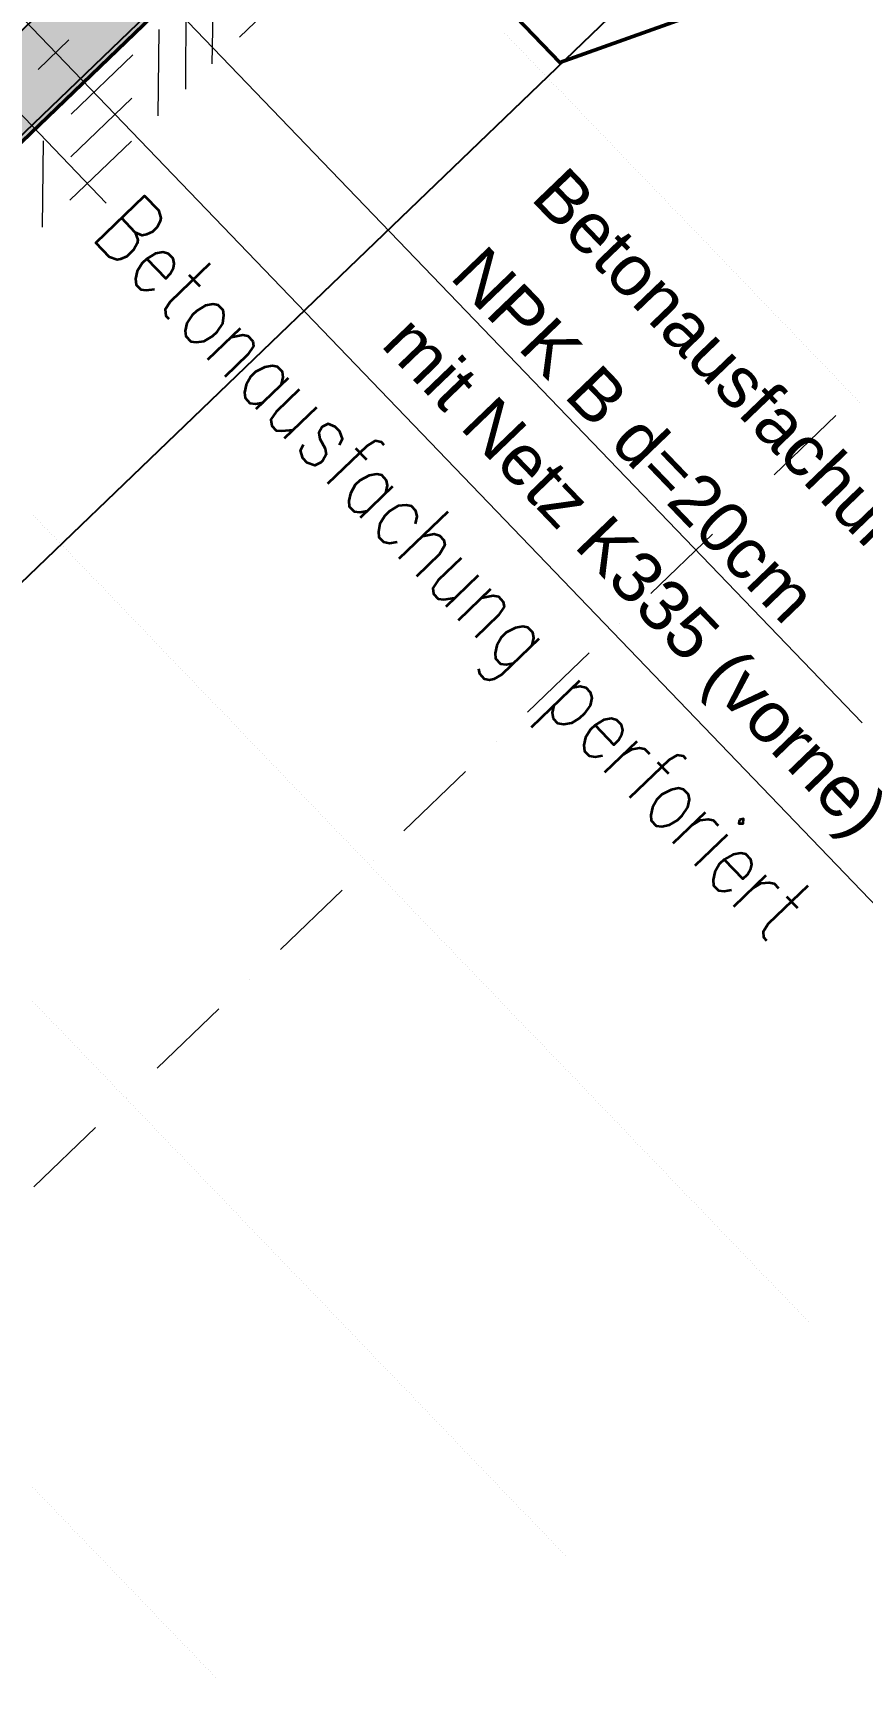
# Model space of a CAD drawing. Header units: metres. Extents: x 2687650.8 to 2687727.1, y 1234407.3 to 1234484.3.
# Drawn here: x 2687689.086 to 2687691.547, y 1234461.819 to 1234466.699 of the extents above; entities that cross this region are included whole.
import ezdxf

# ---------------------------------------------------------------- set-up
doc = ezdxf.new("R2010")
doc.units = ezdxf.units.M
for name, color, linetype, true_color in [('PDF__Parzellengrenze', 7, 'Continuous', 0x7f7f7f), ('PDF_E_Schnitte_1_50', 7, 'Continuous', 0x7f7f7f), ('PDF_Farbe71', 7, 'Continuous', 0xbfff7f)]:
    doc.layers.add(name, color=color, linetype=linetype, true_color=true_color)
for name, color, linetype in [('PDF_A__BEML', 7, 'Continuous'), ('PDF_E_BETON', 7, 'Continuous'), ('PDF_E_Text', 7, 'Continuous'), ('PDF_Ebene 2', 7, 'Continuous'), ('PDF_Text', 7, 'Continuous'), ('PDF_TITELBL_1', 7, 'Continuous')]:
    doc.layers.add(name, color=color, linetype=linetype)
doc.styles.add('PDF Arial', font='arial.ttf')

# ---------------------------------------------------------------- blocks, each defined once
blk = doc.blocks.new('A$C1c84ec86')
at = {"layer": 'PDF_Farbe71', "transparency": 33554559}
blk.add_hatch(color=256, dxfattribs=at).paths.add_polyline_path([(1716.44, 3959.29), (1692.52, 3959.29), (1692.52, 3566.65), (1716.44, 3566.65)])
at = {"layer": 'PDF__Parzellengrenze', "lineweight": 18}
for points in [[(1942.5, 3753.13), (1942.5, 3778.53)], [(1942.5, 3740.43), (1942.5, 3740.43)], [(1942.5, 3702.33), (1942.5, 3727.73)], [(1942.5, 3689.63), (1942.5, 3689.63)], [(1942.5, 3651.53), (1942.5, 3676.93)], [(1942.5, 3638.83), (1942.5, 3638.83)], [(1942.5, 3600.73), (1942.5, 3626.13)], [(1942.5, 3588.02), (1942.5, 3588.02)], [(1942.5, 3549.92), (1942.5, 3575.32)], [(1942.5, 3537.22), (1942.5, 3537.22)], [(1942.5, 3499.12), (1942.5, 3524.52)], [(1942.5, 3486.42), (1942.5, 3486.42)], [(1942.5, 3448.32), (1942.5, 3473.72)]]:
    blk.add_lwpolyline(points, dxfattribs=at)
at = {"layer": 'PDF_A__BEML', "lineweight": 25}
blk.add_lwpolyline([(1810.63, 3558.81), (1810.63, 4214.36)], dxfattribs=at)
at = {"layer": 'PDF_E_BETON', "lineweight": 50}
blk.add_lwpolyline([(1720.25, 3792.08), (1810.21, 3792.08), (1924.72, 4046.29)], dxfattribs=at)
at = {"layer": 'PDF_E_Schnitte_1_50', "color": 160, "lineweight": 25, "true_color": 0x3333ff}
for points in [[(1692.52, 3316.66), (1692.52, 4206.31), (1716.44, 4206.31), (1716.44, 3316.66)], [(1714.95, 4206.31), (1714.95, 3316.66)]]:
    blk.add_lwpolyline(points, dxfattribs=at)
at = {"layer": 'PDF_E_Schnitte_1_50', "color": 7, "lineweight": 50}
blk.add_lwpolyline([(1716.44, 3332.33), (1716.44, 4046.29), (1967.26, 4046.29)], dxfattribs=at)
at = {"layer": 'PDF_E_Schnitte_1_50', "lineweight": 18}
for points in [[(1716.44, 3546.33), (1716.44, 3581.67), (1716.44, 3616.81), (1716.44, 3651.74), (1716.44, 3686.66), (1716.44, 3721.8), (1716.44, 3756.73), (1716.44, 3792.08)], [(1738.87, 3728.79), (1738.87, 3754.19)], [(1720.67, 3735.56), (1738.87, 3717.36)], [(1720.67, 3724.13), (1738.87, 3706.56)], [(1720.67, 3713.12), (1738.87, 3695.13)], [(1720.67, 3676.93), (1720.67, 3702.33)], [(1729.77, 3668.04), (1729.77, 3693.23)], [(1738.87, 3658.93), (1738.87, 3684.33)], [(1746.92, 3666.13), (1699.08, 3666.13)], [(1720.67, 3665.5), (1738.87, 3647.5)]]:
    blk.add_lwpolyline(points, dxfattribs=at)
at = {"layer": 'PDF_E_Schnitte_1_50', "color": 7, "lineweight": 20}
blk.add_lwpolyline([(1704.37, 3679.04), (1704.37, 3691.74)], dxfattribs=at)
at = {"layer": 'PDF_E_Text', "lineweight": 35}
for points in [[(1759.19, 3666.34), (1761.31, 3665.28), (1761.94, 3664.44), (1762.58, 3662.53), (1762.58, 3659.57), (1761.94, 3657.66), (1761.31, 3656.82), (1759.19, 3655.76), (1753.27, 3655.76), (1753.27, 3675.87), (1759.19, 3675.87), (1761.31, 3674.81), (1761.94, 3673.96), (1762.58, 3672.06), (1762.58, 3670.15), (1761.94, 3668.25), (1761.31, 3667.19), (1759.19, 3666.34), (1753.27, 3666.34)], [(1781.21, 3675.87), (1781.21, 3659.57), (1781.84, 3656.82), (1783.32, 3655.76), (1784.59, 3655.76)], [(1855.93, 3675.87), (1854.66, 3675.87), (1853.17, 3674.81), (1852.54, 3672.06), (1852.54, 3655.76)], [(1883.23, 3655.76), (1883.23, 3675.87)], [(1985.26, 3675.87), (1983.99, 3675.87), (1982.5, 3674.81), (1981.87, 3672.06), (1981.87, 3655.76)], [(2037.33, 3675.87), (2037.33, 3659.57), (2037.96, 3656.82), (2039.23, 3655.76), (2040.5, 3655.76)], [(1767.24, 3663.38), (1775.28, 3663.38), (1775.28, 3665.28), (1774.64, 3667.19), (1773.8, 3668.25), (1772.53, 3669.09), (1770.62, 3669.09), (1769.14, 3668.25), (1767.87, 3666.34), (1767.24, 3663.38), (1767.24, 3661.47), (1767.87, 3658.72), (1769.14, 3656.82), (1770.62, 3655.76), (1772.53, 3655.76), (1773.8, 3656.82), (1775.28, 3658.72)], [(1779.3, 3669.09), (1783.96, 3669.09)], [(1801.32, 3655.76), (1801.32, 3669.09)], [(1801.32, 3665.28), (1803.22, 3668.25), (1804.49, 3669.09), (1806.61, 3669.09), (1807.88, 3668.25), (1808.51, 3665.28), (1808.51, 3655.76)], [(1821.85, 3666.34), (1820.58, 3668.25), (1819.31, 3669.09), (1817.19, 3669.09), (1815.92, 3668.25), (1814.65, 3666.34), (1813.8, 3663.38), (1813.8, 3661.47), (1814.65, 3658.72), (1815.92, 3656.82), (1817.19, 3655.76), (1819.31, 3655.76), (1820.58, 3656.82), (1821.85, 3658.72)], [(1821.85, 3669.09), (1821.85, 3655.76)], [(1826.5, 3669.09), (1826.5, 3659.57), (1827.14, 3656.82), (1828.62, 3655.76), (1830.53, 3655.76), (1831.8, 3656.82), (1833.91, 3659.57)], [(1833.91, 3669.09), (1833.91, 3655.76)], [(1846.61, 3666.34), (1845.98, 3668.25), (1843.86, 3669.09), (1841.96, 3669.09), (1839.84, 3668.25), (1839.2, 3666.34), (1839.84, 3664.44), (1841.32, 3663.38), (1844.5, 3662.53), (1845.98, 3661.47), (1846.61, 3659.57), (1846.61, 3658.72), (1845.98, 3656.82), (1843.86, 3655.76), (1841.96, 3655.76), (1839.84, 3656.82), (1839.2, 3658.72)], [(1850.63, 3669.09), (1855.29, 3669.09)], [(1866.51, 3666.34), (1865.24, 3668.25), (1863.97, 3669.09), (1861.85, 3669.09), (1860.58, 3668.25), (1859.31, 3666.34), (1858.47, 3663.38), (1858.47, 3661.47), (1859.31, 3658.72), (1860.58, 3656.82), (1861.85, 3655.76), (1863.97, 3655.76), (1865.24, 3656.82), (1866.51, 3658.72)], [(1866.51, 3669.09), (1866.51, 3655.76)], [(1879.21, 3666.34), (1877.94, 3668.25), (1876.46, 3669.09), (1874.55, 3669.09), (1873.28, 3668.25), (1871.8, 3666.34), (1871.17, 3663.38), (1871.17, 3661.47), (1871.8, 3658.72), (1873.28, 3656.82), (1874.55, 3655.76), (1876.46, 3655.76), (1877.94, 3656.82), (1879.21, 3658.72)], [(1883.23, 3665.28), (1885.14, 3668.25), (1886.62, 3669.09), (1888.52, 3669.09), (1889.79, 3668.25), (1890.64, 3665.28), (1890.64, 3655.76)], [(1895.93, 3669.09), (1895.93, 3659.57), (1896.57, 3656.82), (1897.84, 3655.76), (1899.95, 3655.76), (1901.22, 3656.82), (1903.13, 3659.57)], [(1903.13, 3669.09), (1903.13, 3655.76)], [(1908.63, 3655.76), (1908.63, 3669.09)], [(1908.63, 3665.28), (1910.54, 3668.25), (1911.81, 3669.09), (1913.92, 3669.09), (1915.19, 3668.25), (1915.83, 3665.28), (1915.83, 3655.76)], [(1929.16, 3666.34), (1927.89, 3668.25), (1926.62, 3669.09), (1924.51, 3669.09), (1923.24, 3668.25), (1921.97, 3666.34), (1921.12, 3663.38), (1921.12, 3661.47), (1921.97, 3658.72), (1923.24, 3656.82), (1924.51, 3655.76), (1926.62, 3655.76), (1927.89, 3656.82), (1929.16, 3658.72)], [(1929.16, 3669.09), (1929.16, 3653.85), (1928.53, 3651.1), (1927.89, 3650.04), (1926.62, 3649.2), (1924.51, 3649.2), (1923.24, 3650.04)], [(1946.52, 3669.09), (1946.52, 3649.2)], [(1946.52, 3666.34), (1947.79, 3668.25), (1949.27, 3669.09), (1951.18, 3669.09), (1952.66, 3668.25), (1953.93, 3666.34), (1954.56, 3663.38), (1954.56, 3661.47), (1953.93, 3658.72), (1952.66, 3656.82), (1951.18, 3655.76), (1949.27, 3655.76), (1947.79, 3656.82), (1946.52, 3658.72)], [(1959.22, 3663.38), (1967.26, 3663.38), (1967.26, 3665.28), (1966.63, 3667.19), (1965.99, 3668.25), (1964.51, 3669.09), (1962.61, 3669.09), (1961.13, 3668.25), (1959.86, 3666.34), (1959.22, 3663.38), (1959.22, 3661.47), (1959.86, 3658.72), (1961.13, 3656.82), (1962.61, 3655.76), (1964.51, 3655.76), (1965.99, 3656.82), (1967.26, 3658.72)], [(1971.29, 3655.76), (1971.29, 3669.09)], [(1971.29, 3663.38), (1971.92, 3666.34), (1973.19, 3668.25), (1974.46, 3669.09), (1976.58, 3669.09)], [(1979.96, 3669.09), (1984.62, 3669.09)], [(2000.5, 3655.76), (2000.5, 3669.09)], [(2000.5, 3663.38), (2001.13, 3666.34), (2002.61, 3668.25), (2003.88, 3669.09), (2006, 3669.09)], [(2009.81, 3669.09), (2009.81, 3655.76)], [(2014.47, 3663.38), (2022.51, 3663.38), (2022.51, 3665.28), (2021.88, 3667.19), (2021.24, 3668.25), (2019.97, 3669.09), (2017.85, 3669.09), (2016.58, 3668.25), (2015.31, 3666.34), (2014.47, 3663.38), (2014.47, 3661.47), (2015.31, 3658.72), (2016.58, 3656.82), (2017.85, 3655.76), (2019.97, 3655.76), (2021.24, 3656.82), (2022.51, 3658.72)], [(2026.53, 3655.76), (2026.53, 3669.09)], [(2026.53, 3663.38), (2027.17, 3666.34), (2028.65, 3668.25), (2029.92, 3669.09), (2031.82, 3669.09)], [(2035.21, 3669.09), (2039.87, 3669.09)]]:
    blk.add_lwpolyline(points, dxfattribs=at)
for points in [[(2009.18, 3674.81), (2009.81, 3673.96), (2010.66, 3674.81), (2009.81, 3675.87)], [(1791.79, 3669.09), (1790.52, 3668.25), (1789.25, 3666.34), (1788.61, 3663.38), (1788.61, 3661.47), (1789.25, 3658.72), (1790.52, 3656.82), (1791.79, 3655.76), (1793.91, 3655.76), (1795.18, 3656.82), (1796.66, 3658.72), (1797.29, 3661.47), (1797.29, 3663.38), (1796.66, 3666.34), (1795.18, 3668.25), (1793.91, 3669.09)], [(1991.18, 3669.09), (1989.91, 3668.25), (1988.64, 3666.34), (1987.8, 3663.38), (1987.8, 3661.47), (1988.64, 3658.72), (1989.91, 3656.82), (1991.18, 3655.76), (1993.3, 3655.76), (1994.57, 3656.82), (1995.84, 3658.72), (1996.48, 3661.47), (1996.48, 3663.38), (1995.84, 3666.34), (1994.57, 3668.25), (1993.3, 3669.09)]]:
    blk.add_lwpolyline(points, close=True, dxfattribs=at)
at = {"layer": 'PDF_Ebene 2', "lineweight": 20}
for points in [[(1792.64, 3786.36), (1792.64, 3786.36)], [(1793.69, 3786.36), (1793.69, 3786.36)], [(1794.75, 3786.36), (1794.75, 3786.36)], [(1795.6, 3786.36), (1795.6, 3786.36)], [(1796.66, 3786.36), (1796.66, 3786.36)], [(1797.72, 3786.36), (1797.72, 3786.36)], [(1798.78, 3786.36), (1798.78, 3786.36)], [(1799.62, 3786.36), (1799.62, 3786.36)], [(1800.68, 3786.36), (1800.68, 3786.36)], [(1801.74, 3786.36), (1801.74, 3786.36)], [(1802.8, 3786.36), (1802.8, 3786.36)], [(1803.64, 3786.36), (1803.64, 3786.36)], [(1804.7, 3786.36), (1804.7, 3786.36)], [(1805.76, 3786.36), (1805.76, 3786.36)], [(1806.61, 3786.36), (1806.61, 3786.36)], [(1807.67, 3786.36), (1807.67, 3786.36)], [(1808.72, 3786.36), (1808.72, 3786.36)], [(1809.78, 3786.36), (1809.78, 3786.36)], [(1810.63, 3786.36), (1810.63, 3786.36)], [(1811.69, 3786.36), (1811.69, 3786.36)], [(1812.75, 3786.36), (1812.75, 3786.36)], [(1813.59, 3786.36), (1813.59, 3786.36)], [(1814.65, 3786.36), (1814.65, 3786.36)], [(1815.71, 3786.36), (1815.71, 3786.36)], [(1816.77, 3786.36), (1816.77, 3786.36)], [(1817.61, 3786.36), (1817.61, 3786.36)], [(1818.67, 3786.36), (1818.67, 3786.36)], [(1819.73, 3786.36), (1819.73, 3786.36)], [(1820.79, 3786.36), (1820.79, 3786.36)], [(1821.64, 3786.36), (1821.64, 3786.36)], [(1822.69, 3786.36), (1822.69, 3786.36)], [(1823.75, 3786.36), (1823.75, 3786.36)], [(1824.6, 3786.36), (1824.6, 3786.36)], [(1825.66, 3786.36), (1825.66, 3786.36)], [(1826.72, 3786.36), (1826.72, 3786.36)], [(1827.77, 3786.36), (1827.77, 3786.36)], [(1828.62, 3786.36), (1828.62, 3786.36)], [(1829.68, 3786.36), (1829.68, 3786.36)], [(1830.74, 3786.36), (1830.74, 3786.36)], [(1831.8, 3786.36), (1831.8, 3786.36)], [(1832.64, 3786.36), (1832.64, 3786.36)], [(1833.7, 3786.36), (1833.7, 3786.36)], [(1834.76, 3786.36), (1834.76, 3786.36)], [(1835.61, 3786.36), (1835.61, 3786.36)], [(1836.66, 3786.36), (1836.66, 3786.36)], [(1837.72, 3786.36), (1837.72, 3786.36)], [(1838.78, 3786.36), (1838.78, 3786.36)], [(1839.63, 3786.36), (1839.63, 3786.36)], [(1840.69, 3786.36), (1840.69, 3786.36)], [(1841.74, 3786.36), (1841.74, 3786.36)], [(1842.59, 3786.36), (1842.59, 3786.36)], [(1843.65, 3786.36), (1843.65, 3786.36)], [(1844.71, 3786.36), (1844.71, 3786.36)], [(1845.77, 3786.36), (1845.77, 3786.36)], [(1846.61, 3786.36), (1846.61, 3786.36)], [(1847.67, 3786.36), (1847.67, 3786.36)], [(1848.73, 3786.36), (1848.73, 3786.36)], [(1849.79, 3786.36), (1849.79, 3786.36)], [(1850.63, 3786.36), (1850.63, 3786.36)], [(1851.69, 3786.36), (1851.69, 3786.36)], [(1852.75, 3786.36), (1852.75, 3786.36)], [(1853.6, 3786.36), (1853.6, 3786.36)], [(1854.66, 3786.36), (1854.66, 3786.36)], [(1855.71, 3786.36), (1855.71, 3786.36)], [(1856.77, 3786.36), (1856.77, 3786.36)], [(1857.62, 3786.36), (1857.62, 3786.36)], [(1858.68, 3786.36), (1858.68, 3786.36)], [(1859.74, 3786.36), (1859.74, 3786.36)], [(1860.79, 3786.36), (1860.79, 3786.36)], [(1861.64, 3786.36), (1861.64, 3786.36)], [(1862.7, 3786.36), (1862.7, 3786.36)], [(1863.76, 3786.36), (1863.76, 3786.36)], [(1864.6, 3786.36), (1864.6, 3786.36)], [(1865.66, 3786.36), (1865.66, 3786.36)], [(1866.72, 3786.36), (1866.72, 3786.36)], [(1867.78, 3786.36), (1867.78, 3786.36)], [(1868.63, 3786.36), (1868.63, 3786.36)], [(1869.68, 3786.36), (1869.68, 3786.36)], [(1870.74, 3786.36), (1870.74, 3786.36)], [(1871.8, 3786.36), (1871.8, 3786.36)], [(1872.65, 3786.36), (1872.65, 3786.36)], [(1873.71, 3786.36), (1873.71, 3786.36)], [(1874.76, 3786.36), (1874.76, 3786.36)], [(1875.61, 3786.36), (1875.61, 3786.36)], [(1876.67, 3786.36), (1876.67, 3786.36)], [(1877.73, 3786.36), (1877.73, 3786.36)], [(1878.79, 3786.36), (1878.79, 3786.36)], [(1879.63, 3786.36), (1879.63, 3786.36)], [(1880.69, 3786.36), (1880.69, 3786.36)], [(1881.75, 3786.36), (1881.75, 3786.36)], [(1882.6, 3786.36), (1882.6, 3786.36)], [(1883.65, 3786.36), (1883.65, 3786.36)], [(1884.71, 3786.36), (1884.71, 3786.36)], [(1885.77, 3786.36), (1885.77, 3786.36)], [(1886.62, 3786.36), (1886.62, 3786.36)], [(1887.68, 3786.36), (1887.68, 3786.36)], [(1888.73, 3786.36), (1888.73, 3786.36)], [(1889.79, 3786.36), (1889.79, 3786.36)], [(1890.64, 3786.36), (1890.64, 3786.36)], [(1891.7, 3786.36), (1891.7, 3786.36)], [(1892.76, 3786.36), (1892.76, 3786.36)], [(1893.6, 3786.36), (1893.6, 3786.36)], [(1894.66, 3786.36), (1894.66, 3786.36)], [(1895.72, 3786.36), (1895.72, 3786.36)], [(1896.78, 3786.36), (1896.78, 3786.36)], [(1897.63, 3786.36), (1897.63, 3786.36)], [(1898.68, 3786.36), (1898.68, 3786.36)], [(1899.74, 3786.36), (1899.74, 3786.36)], [(1900.8, 3786.36), (1900.8, 3786.36)], [(1901.65, 3786.36), (1901.65, 3786.36)], [(1902.71, 3786.36), (1902.71, 3786.36)], [(1903.76, 3786.36), (1903.76, 3786.36)], [(1904.61, 3786.36), (1904.61, 3786.36)], [(1905.67, 3786.36), (1905.67, 3786.36)], [(1906.73, 3786.36), (1906.73, 3786.36)], [(1907.79, 3786.36), (1907.79, 3786.36)], [(1908.63, 3786.36), (1908.63, 3786.36)], [(1909.69, 3786.36), (1909.69, 3786.36)], [(1910.75, 3786.36), (1910.75, 3786.36)], [(1911.6, 3786.36), (1911.6, 3786.36)], [(1912.65, 3786.36), (1912.65, 3786.36)], [(1913.71, 3786.36), (1913.71, 3786.36)], [(1914.77, 3786.36), (1914.77, 3786.36)], [(1915.62, 3786.36), (1915.62, 3786.36)], [(1916.68, 3786.36), (1916.68, 3786.36)], [(1917.73, 3786.36), (1917.73, 3786.36)], [(1918.79, 3786.36), (1918.79, 3786.36)], [(1919.64, 3786.36), (1919.64, 3786.36)], [(1920.7, 3786.36), (1920.7, 3786.36)], [(1921.76, 3786.36), (1921.76, 3786.36)], [(1922.6, 3786.36), (1922.6, 3786.36)], [(1923.66, 3786.36), (1923.66, 3786.36)], [(1924.72, 3786.36), (1924.72, 3786.36)], [(1925.78, 3786.36), (1925.78, 3786.36)], [(1926.62, 3786.36), (1926.62, 3786.36)], [(1927.68, 3786.36), (1927.68, 3786.36)], [(1928.74, 3786.36), (1928.74, 3786.36)], [(1929.8, 3786.36), (1929.8, 3786.36)], [(1930.65, 3786.36), (1930.65, 3786.36)], [(1931.7, 3786.36), (1931.7, 3786.36)], [(1932.76, 3786.36), (1932.76, 3786.36)], [(1933.61, 3786.36), (1933.61, 3786.36)], [(1934.67, 3786.36), (1934.67, 3786.36)], [(1935.73, 3786.36), (1935.73, 3786.36)], [(1936.78, 3786.36), (1936.78, 3786.36)], [(1937.63, 3786.36), (1937.63, 3786.36)], [(1938.69, 3786.36), (1938.69, 3786.36)], [(1939.75, 3786.36), (1939.75, 3786.36)], [(1940.59, 3786.36), (1940.59, 3786.36)], [(1941.65, 3786.36), (1941.65, 3786.36)], [(1942.71, 3786.36), (1942.71, 3786.36)], [(1943.77, 3786.36), (1943.77, 3786.36)], [(1944.62, 3786.36), (1944.62, 3786.36)], [(1019.4, 3686.24), (2131.1, 3686.24)], [(1798.78, 3586.33), (1798.78, 3586.33)], [(1799.62, 3586.33), (1799.62, 3586.33)], [(1800.68, 3586.33), (1800.68, 3586.33)], [(1801.74, 3586.33), (1801.74, 3586.33)], [(1802.8, 3586.33), (1802.8, 3586.33)], [(1803.64, 3586.33), (1803.64, 3586.33)], [(1804.7, 3586.33), (1804.7, 3586.33)], [(1805.76, 3586.33), (1805.76, 3586.33)], [(1806.61, 3586.33), (1806.61, 3586.33)], [(1807.67, 3586.33), (1807.67, 3586.33)], [(1808.72, 3586.33), (1808.72, 3586.33)], [(1809.78, 3586.33), (1809.78, 3586.33)], [(1810.63, 3586.33), (1810.63, 3586.33)], [(1811.69, 3586.33), (1811.69, 3586.33)], [(1812.75, 3586.33), (1812.75, 3586.33)], [(1813.59, 3586.33), (1813.59, 3586.33)], [(1814.65, 3586.33), (1814.65, 3586.33)], [(1815.71, 3586.33), (1815.71, 3586.33)], [(1816.77, 3586.33), (1816.77, 3586.33)], [(1817.61, 3586.33), (1817.61, 3586.33)], [(1818.67, 3586.33), (1818.67, 3586.33)], [(1819.73, 3586.33), (1819.73, 3586.33)], [(1820.79, 3586.33), (1820.79, 3586.33)], [(1821.64, 3586.33), (1821.64, 3586.33)], [(1822.69, 3586.33), (1822.69, 3586.33)], [(1823.75, 3586.33), (1823.75, 3586.33)], [(1824.6, 3586.33), (1824.6, 3586.33)], [(1825.66, 3586.33), (1825.66, 3586.33)], [(1826.72, 3586.33), (1826.72, 3586.33)], [(1827.77, 3586.33), (1827.77, 3586.33)], [(1828.62, 3586.33), (1828.62, 3586.33)], [(1829.68, 3586.33), (1829.68, 3586.33)], [(1830.74, 3586.33), (1830.74, 3586.33)], [(1831.8, 3586.33), (1831.8, 3586.33)], [(1832.64, 3586.33), (1832.64, 3586.33)], [(1833.7, 3586.33), (1833.7, 3586.33)], [(1834.76, 3586.33), (1834.76, 3586.33)], [(1835.61, 3586.33), (1835.61, 3586.33)], [(1836.66, 3586.33), (1836.66, 3586.33)], [(1837.72, 3586.33), (1837.72, 3586.33)], [(1838.78, 3586.33), (1838.78, 3586.33)], [(1839.63, 3586.33), (1839.63, 3586.33)], [(1840.69, 3586.33), (1840.69, 3586.33)], [(1841.74, 3586.33), (1841.74, 3586.33)], [(1842.59, 3586.33), (1842.59, 3586.33)], [(1843.65, 3586.33), (1843.65, 3586.33)], [(1844.71, 3586.33), (1844.71, 3586.33)], [(1845.77, 3586.33), (1845.77, 3586.33)], [(1846.61, 3586.33), (1846.61, 3586.33)], [(1847.67, 3586.33), (1847.67, 3586.33)], [(1848.73, 3586.33), (1848.73, 3586.33)], [(1849.79, 3586.33), (1849.79, 3586.33)], [(1850.63, 3586.33), (1850.63, 3586.33)], [(1851.69, 3586.33), (1851.69, 3586.33)], [(1852.75, 3586.33), (1852.75, 3586.33)], [(1853.6, 3586.33), (1853.6, 3586.33)], [(1854.66, 3586.33), (1854.66, 3586.33)], [(1855.71, 3586.33), (1855.71, 3586.33)], [(1856.77, 3586.33), (1856.77, 3586.33)], [(1857.62, 3586.33), (1857.62, 3586.33)], [(1858.68, 3586.33), (1858.68, 3586.33)], [(1859.74, 3586.33), (1859.74, 3586.33)], [(1860.79, 3586.33), (1860.79, 3586.33)], [(1861.64, 3586.33), (1861.64, 3586.33)], [(1862.7, 3586.33), (1862.7, 3586.33)], [(1863.76, 3586.33), (1863.76, 3586.33)], [(1864.6, 3586.33), (1864.6, 3586.33)], [(1865.66, 3586.33), (1865.66, 3586.33)], [(1866.72, 3586.33), (1866.72, 3586.33)], [(1867.78, 3586.33), (1867.78, 3586.33)], [(1868.63, 3586.33), (1868.63, 3586.33)], [(1869.68, 3586.33), (1869.68, 3586.33)], [(1870.74, 3586.33), (1870.74, 3586.33)], [(1871.8, 3586.33), (1871.8, 3586.33)], [(1872.65, 3586.33), (1872.65, 3586.33)], [(1873.71, 3586.33), (1873.71, 3586.33)], [(1874.76, 3586.33), (1874.76, 3586.33)], [(1875.61, 3586.33), (1875.61, 3586.33)], [(1876.67, 3586.33), (1876.67, 3586.33)], [(1877.73, 3586.33), (1877.73, 3586.33)], [(1878.79, 3586.33), (1878.79, 3586.33)], [(1879.63, 3586.33), (1879.63, 3586.33)], [(1880.69, 3586.33), (1880.69, 3586.33)], [(1881.75, 3586.33), (1881.75, 3586.33)], [(1882.6, 3586.33), (1882.6, 3586.33)], [(1883.65, 3586.33), (1883.65, 3586.33)], [(1884.71, 3586.33), (1884.71, 3586.33)], [(1885.77, 3586.33), (1885.77, 3586.33)], [(1886.62, 3586.33), (1886.62, 3586.33)], [(1887.68, 3586.33), (1887.68, 3586.33)], [(1888.73, 3586.33), (1888.73, 3586.33)], [(1889.79, 3586.33), (1889.79, 3586.33)], [(1890.64, 3586.33), (1890.64, 3586.33)], [(1891.7, 3586.33), (1891.7, 3586.33)], [(1892.76, 3586.33), (1892.76, 3586.33)], [(1893.6, 3586.33), (1893.6, 3586.33)], [(1894.66, 3586.33), (1894.66, 3586.33)], [(1895.72, 3586.33), (1895.72, 3586.33)], [(1896.78, 3586.33), (1896.78, 3586.33)], [(1897.63, 3586.33), (1897.63, 3586.33)], [(1898.68, 3586.33), (1898.68, 3586.33)], [(1899.74, 3586.33), (1899.74, 3586.33)], [(1900.8, 3586.33), (1900.8, 3586.33)], [(1901.65, 3586.33), (1901.65, 3586.33)], [(1902.71, 3586.33), (1902.71, 3586.33)], [(1903.76, 3586.33), (1903.76, 3586.33)], [(1904.61, 3586.33), (1904.61, 3586.33)], [(1905.67, 3586.33), (1905.67, 3586.33)], [(1906.73, 3586.33), (1906.73, 3586.33)], [(1907.79, 3586.33), (1907.79, 3586.33)], [(1908.63, 3586.33), (1908.63, 3586.33)], [(1909.69, 3586.33), (1909.69, 3586.33)], [(1910.75, 3586.33), (1910.75, 3586.33)], [(1911.6, 3586.33), (1911.6, 3586.33)], [(1912.65, 3586.33), (1912.65, 3586.33)], [(1913.71, 3586.33), (1913.71, 3586.33)], [(1914.77, 3586.33), (1914.77, 3586.33)], [(1915.62, 3586.33), (1915.62, 3586.33)], [(1916.68, 3586.33), (1916.68, 3586.33)], [(1917.73, 3586.33), (1917.73, 3586.33)], [(1918.79, 3586.33), (1918.79, 3586.33)], [(1919.64, 3586.33), (1919.64, 3586.33)], [(1920.7, 3586.33), (1920.7, 3586.33)], [(1921.76, 3586.33), (1921.76, 3586.33)], [(1922.6, 3586.33), (1922.6, 3586.33)], [(1923.66, 3586.33), (1923.66, 3586.33)], [(1924.72, 3586.33), (1924.72, 3586.33)], [(1925.78, 3586.33), (1925.78, 3586.33)], [(1926.62, 3586.33), (1926.62, 3586.33)], [(1927.68, 3586.33), (1927.68, 3586.33)], [(1928.74, 3586.33), (1928.74, 3586.33)], [(1929.8, 3586.33), (1929.8, 3586.33)], [(1930.65, 3586.33), (1930.65, 3586.33)], [(1931.7, 3586.33), (1931.7, 3586.33)], [(1932.76, 3586.33), (1932.76, 3586.33)], [(1933.61, 3586.33), (1933.61, 3586.33)], [(1934.67, 3586.33), (1934.67, 3586.33)], [(1935.73, 3586.33), (1935.73, 3586.33)], [(1936.78, 3586.33), (1936.78, 3586.33)], [(1937.63, 3586.33), (1937.63, 3586.33)], [(1938.69, 3586.33), (1938.69, 3586.33)], [(1939.75, 3586.33), (1939.75, 3586.33)], [(1940.59, 3586.33), (1940.59, 3586.33)], [(1941.65, 3586.33), (1941.65, 3586.33)], [(1942.71, 3586.33), (1942.71, 3586.33)], [(1943.77, 3586.33), (1943.77, 3586.33)], [(1944.62, 3586.33), (1944.62, 3586.33)], [(1945.67, 3586.33), (1945.67, 3586.33)], [(1946.73, 3586.33), (1946.73, 3586.33)], [(1947.79, 3586.33), (1947.79, 3586.33)], [(1948.64, 3586.33), (1948.64, 3586.33)], [(1949.7, 3586.33), (1949.7, 3586.33)], [(1950.75, 3586.33), (1950.75, 3586.33)], [(1951.6, 3586.33), (1951.6, 3586.33)], [(1952.66, 3586.33), (1952.66, 3586.33)], [(1953.72, 3586.33), (1953.72, 3586.33)], [(1954.78, 3586.33), (1954.78, 3586.33)], [(1955.62, 3586.33), (1955.62, 3586.33)], [(1956.68, 3586.33), (1956.68, 3586.33)], [(1957.74, 3586.33), (1957.74, 3586.33)], [(1958.8, 3586.33), (1958.8, 3586.33)], [(1959.64, 3586.33), (1959.64, 3586.33)], [(1960.7, 3586.33), (1960.7, 3586.33)], [(1961.76, 3586.33), (1961.76, 3586.33)], [(1962.61, 3586.33), (1962.61, 3586.33)], [(1963.67, 3586.33), (1963.67, 3586.33)], [(1964.72, 3586.33), (1964.72, 3586.33)], [(1965.78, 3586.33), (1965.78, 3586.33)], [(1966.63, 3586.33), (1966.63, 3586.33)], [(1967.69, 3586.33), (1967.69, 3586.33)], [(1968.75, 3586.33), (1968.75, 3586.33)], [(1969.8, 3586.33), (1969.8, 3586.33)], [(1970.65, 3586.33), (1970.65, 3586.33)], [(1971.71, 3586.33), (1971.71, 3586.33)], [(1972.77, 3586.33), (1972.77, 3586.33)], [(1973.61, 3586.33), (1973.61, 3586.33)], [(1974.67, 3586.33), (1974.67, 3586.33)], [(1975.73, 3586.33), (1975.73, 3586.33)], [(1976.79, 3586.33), (1976.79, 3586.33)], [(1977.64, 3586.33), (1977.64, 3586.33)], [(1978.69, 3586.33), (1978.69, 3586.33)], [(1979.75, 3586.33), (1979.75, 3586.33)], [(1980.6, 3586.33), (1980.6, 3586.33)], [(1981.66, 3586.33), (1981.66, 3586.33)], [(1982.72, 3586.33), (1982.72, 3586.33)], [(1983.77, 3586.33), (1983.77, 3586.33)], [(1984.62, 3586.33), (1984.62, 3586.33)], [(1985.68, 3586.33), (1985.68, 3586.33)], [(1986.74, 3586.33), (1986.74, 3586.33)], [(1987.8, 3586.33), (1987.8, 3586.33)], [(1988.64, 3586.33), (1988.64, 3586.33)], [(1989.7, 3586.33), (1989.7, 3586.33)], [(1990.76, 3586.33), (1990.76, 3586.33)], [(1991.61, 3586.33), (1991.61, 3586.33)], [(1992.67, 3586.33), (1992.67, 3586.33)], [(1993.72, 3586.33), (1993.72, 3586.33)], [(1994.78, 3586.33), (1994.78, 3586.33)], [(1995.63, 3586.33), (1995.63, 3586.33)], [(1996.69, 3586.33), (1996.69, 3586.33)], [(1997.75, 3586.33), (1997.75, 3586.33)], [(1998.8, 3586.33), (1998.8, 3586.33)], [(1999.65, 3586.33), (1999.65, 3586.33)], [(2000.71, 3586.33), (2000.71, 3586.33)], [(2001.77, 3586.33), (2001.77, 3586.33)], [(2002.61, 3586.33), (2002.61, 3586.33)], [(2003.67, 3586.33), (2003.67, 3586.33)], [(2004.73, 3586.33), (2004.73, 3586.33)], [(2005.79, 3586.33), (2005.79, 3586.33)], [(2006.64, 3586.33), (2006.64, 3586.33)], [(2007.69, 3586.33), (2007.69, 3586.33)], [(2008.75, 3586.33), (2008.75, 3586.33)], [(2009.6, 3586.33), (2009.6, 3586.33)], [(2010.66, 3586.33), (2010.66, 3586.33)], [(2011.72, 3586.33), (2011.72, 3586.33)], [(2012.77, 3586.33), (2012.77, 3586.33)], [(2013.62, 3586.33), (2013.62, 3586.33)], [(2014.68, 3586.33), (2014.68, 3586.33)], [(2015.74, 3586.33), (2015.74, 3586.33)], [(2016.8, 3586.33), (2016.8, 3586.33)], [(2017.64, 3586.33), (2017.64, 3586.33)], [(2018.7, 3586.33), (2018.7, 3586.33)], [(2019.76, 3586.33), (2019.76, 3586.33)], [(2020.61, 3586.33), (2020.61, 3586.33)], [(2021.66, 3586.33), (2021.66, 3586.33)], [(2022.72, 3586.33), (2022.72, 3586.33)], [(2023.78, 3586.33), (2023.78, 3586.33)], [(2024.63, 3586.33), (2024.63, 3586.33)], [(2025.69, 3586.33), (2025.69, 3586.33)], [(2026.74, 3586.33), (2026.74, 3586.33)], [(2027.8, 3586.33), (2027.8, 3586.33)], [(2028.65, 3586.33), (2028.65, 3586.33)], [(2029.71, 3586.33), (2029.71, 3586.33)], [(2030.77, 3586.33), (2030.77, 3586.33)], [(2031.61, 3586.33), (2031.61, 3586.33)], [(2032.67, 3586.33), (2032.67, 3586.33)], [(2033.73, 3586.33), (2033.73, 3586.33)], [(2034.79, 3586.33), (2034.79, 3586.33)], [(2035.63, 3586.33), (2035.63, 3586.33)], [(2036.69, 3586.33), (2036.69, 3586.33)], [(2037.75, 3586.33), (2037.75, 3586.33)], [(2038.6, 3586.33), (2038.6, 3586.33)], [(2039.66, 3586.33), (2039.66, 3586.33)], [(2040.71, 3586.33), (2040.71, 3586.33)], [(2041.77, 3586.33), (2041.77, 3586.33)], [(2042.62, 3586.33), (2042.62, 3586.33)], [(2043.68, 3586.33), (2043.68, 3586.33)], [(2044.74, 3586.33), (2044.74, 3586.33)], [(2045.79, 3586.33), (2045.79, 3586.33)], [(2046.64, 3586.33), (2046.64, 3586.33)], [(2047.7, 3586.33), (2047.7, 3586.33)], [(2048.76, 3586.33), (2048.76, 3586.33)], [(2049.6, 3586.33), (2049.6, 3586.33)], [(2050.66, 3586.33), (2050.66, 3586.33)], [(2051.72, 3586.33), (2051.72, 3586.33)], [(2052.78, 3586.33), (2052.78, 3586.33)], [(2053.63, 3586.33), (2053.63, 3586.33)], [(2054.68, 3586.33), (2054.68, 3586.33)], [(2055.74, 3586.33), (2055.74, 3586.33)], [(2056.8, 3586.33), (2056.8, 3586.33)], [(2057.65, 3586.33), (2057.65, 3586.33)], [(2058.71, 3586.33), (2058.71, 3586.33)], [(2059.76, 3586.33), (2059.76, 3586.33)], [(2060.61, 3586.33), (2060.61, 3586.33)], [(2061.67, 3586.33), (2061.67, 3586.33)], [(2062.73, 3586.33), (2062.73, 3586.33)], [(2063.79, 3586.33), (2063.79, 3586.33)], [(2064.63, 3586.33), (2064.63, 3586.33)], [(2065.69, 3586.33), (2065.69, 3586.33)], [(2066.75, 3586.33), (2066.75, 3586.33)], [(2067.81, 3586.33), (2067.81, 3586.33)], [(2068.65, 3586.33), (2068.65, 3586.33)], [(2069.71, 3586.33), (2069.71, 3586.33)], [(2070.77, 3586.33), (2070.77, 3586.33)], [(2071.62, 3586.33), (2071.62, 3586.33)], [(2072.68, 3586.33), (2072.68, 3586.33)], [(2073.73, 3586.33), (2073.73, 3586.33)], [(2074.79, 3586.33), (2074.79, 3586.33)], [(2075.64, 3586.33), (2075.64, 3586.33)], [(2076.7, 3586.33), (2076.7, 3586.33)], [(2077.76, 3586.33), (2077.76, 3586.33)], [(2078.6, 3586.33), (2078.6, 3586.33)], [(2079.66, 3586.33), (2079.66, 3586.33)], [(2080.72, 3586.33), (2080.72, 3586.33)], [(2081.78, 3586.33), (2081.78, 3586.33)], [(2082.63, 3586.33), (2082.63, 3586.33)], [(2083.68, 3586.33), (2083.68, 3586.33)], [(2084.74, 3586.33), (2084.74, 3586.33)], [(2085.8, 3586.33), (2085.8, 3586.33)], [(2086.65, 3586.33), (2086.65, 3586.33)], [(2087.71, 3586.33), (2087.71, 3586.33)], [(2088.76, 3586.33), (2088.76, 3586.33)], [(2089.61, 3586.33), (2089.61, 3586.33)], [(2090.67, 3586.33), (2090.67, 3586.33)], [(2091.73, 3586.33), (2091.73, 3586.33)], [(2092.79, 3586.33), (2092.79, 3586.33)], [(2093.63, 3586.33), (2093.63, 3586.33)], [(2094.69, 3586.33), (2094.69, 3586.33)], [(2095.75, 3586.33), (2095.75, 3586.33)], [(2096.81, 3586.33), (2096.81, 3586.33)], [(2097.65, 3586.33), (2097.65, 3586.33)], [(2098.71, 3586.33), (2098.71, 3586.33)], [(2099.77, 3586.33), (2099.77, 3586.33)], [(2100.62, 3586.33), (2100.62, 3586.33)], [(2101.68, 3586.33), (2101.68, 3586.33)], [(2102.73, 3586.33), (2102.73, 3586.33)], [(2103.79, 3586.33), (2103.79, 3586.33)], [(2104.64, 3586.33), (2104.64, 3586.33)], [(2105.7, 3586.33), (2105.7, 3586.33)], [(2106.76, 3586.33), (2106.76, 3586.33)], [(2107.6, 3586.33), (2107.6, 3586.33)], [(2108.66, 3586.33), (2108.66, 3586.33)], [(2109.72, 3586.33), (2109.72, 3586.33)], [(2110.78, 3586.33), (2110.78, 3586.33)], [(2111.62, 3586.33), (2111.62, 3586.33)], [(2112.68, 3586.33), (2112.68, 3586.33)], [(2113.74, 3586.33), (2113.74, 3586.33)], [(2114.8, 3586.33), (2114.8, 3586.33)], [(2115.65, 3586.33), (2115.65, 3586.33)], [(2116.7, 3586.33), (2116.7, 3586.33)], [(2117.76, 3586.33), (2117.76, 3586.33)], [(2118.61, 3586.33), (2118.61, 3586.33)], [(2119.67, 3586.33), (2119.67, 3586.33)], [(2120.73, 3586.33), (2120.73, 3586.33)], [(2121.78, 3586.33), (2121.78, 3586.33)], [(2122.63, 3586.33), (2122.63, 3586.33)], [(2123.69, 3586.33), (2123.69, 3586.33)], [(2124.75, 3586.33), (2124.75, 3586.33)], [(2125.81, 3586.33), (2125.81, 3586.33)], [(2126.65, 3586.33), (2126.65, 3586.33)], [(2127.71, 3586.33), (2127.71, 3586.33)], [(2128.77, 3586.33), (2128.77, 3586.33)], [(2129.62, 3586.33), (2129.62, 3586.33)], [(2130.67, 3586.33), (2130.67, 3586.33)], [(1902.71, 3486.21), (1902.71, 3486.21)], [(1903.76, 3486.21), (1903.76, 3486.21)], [(1904.61, 3486.21), (1904.61, 3486.21)], [(1905.67, 3486.21), (1905.67, 3486.21)], [(1906.73, 3486.21), (1906.73, 3486.21)], [(1907.79, 3486.21), (1907.79, 3486.21)], [(1908.63, 3486.21), (1908.63, 3486.21)], [(1909.69, 3486.21), (1909.69, 3486.21)], [(1910.75, 3486.21), (1910.75, 3486.21)], [(1911.6, 3486.21), (1911.6, 3486.21)], [(1912.65, 3486.21), (1912.65, 3486.21)], [(1913.71, 3486.21), (1913.71, 3486.21)], [(1914.77, 3486.21), (1914.77, 3486.21)], [(1915.62, 3486.21), (1915.62, 3486.21)], [(1916.68, 3486.21), (1916.68, 3486.21)], [(1917.73, 3486.21), (1917.73, 3486.21)], [(1918.79, 3486.21), (1918.79, 3486.21)], [(1919.64, 3486.21), (1919.64, 3486.21)], [(1920.7, 3486.21), (1920.7, 3486.21)], [(1921.76, 3486.21), (1921.76, 3486.21)], [(1922.6, 3486.21), (1922.6, 3486.21)], [(1923.66, 3486.21), (1923.66, 3486.21)], [(1924.72, 3486.21), (1924.72, 3486.21)], [(1925.78, 3486.21), (1925.78, 3486.21)], [(1926.62, 3486.21), (1926.62, 3486.21)], [(1927.68, 3486.21), (1927.68, 3486.21)], [(1928.74, 3486.21), (1928.74, 3486.21)], [(1929.8, 3486.21), (1929.8, 3486.21)], [(1930.65, 3486.21), (1930.65, 3486.21)], [(1931.7, 3486.21), (1931.7, 3486.21)], [(1932.76, 3486.21), (1932.76, 3486.21)], [(1933.61, 3486.21), (1933.61, 3486.21)], [(1934.67, 3486.21), (1934.67, 3486.21)], [(1935.73, 3486.21), (1935.73, 3486.21)], [(1936.78, 3486.21), (1936.78, 3486.21)], [(1937.63, 3486.21), (1937.63, 3486.21)], [(1938.69, 3486.21), (1938.69, 3486.21)], [(1939.75, 3486.21), (1939.75, 3486.21)], [(1940.59, 3486.21), (1940.59, 3486.21)], [(1941.65, 3486.21), (1941.65, 3486.21)], [(1942.71, 3486.21), (1942.71, 3486.21)], [(1943.77, 3486.21), (1943.77, 3486.21)], [(1944.62, 3486.21), (1944.62, 3486.21)], [(1945.67, 3486.21), (1945.67, 3486.21)], [(1946.73, 3486.21), (1946.73, 3486.21)], [(1947.79, 3486.21), (1947.79, 3486.21)], [(1948.64, 3486.21), (1948.64, 3486.21)], [(1949.7, 3486.21), (1949.7, 3486.21)], [(1950.75, 3486.21), (1950.75, 3486.21)], [(1951.6, 3486.21), (1951.6, 3486.21)], [(1952.66, 3486.21), (1952.66, 3486.21)], [(1953.72, 3486.21), (1953.72, 3486.21)], [(1954.78, 3486.21), (1954.78, 3486.21)], [(1955.62, 3486.21), (1955.62, 3486.21)], [(1956.68, 3486.21), (1956.68, 3486.21)], [(1957.74, 3486.21), (1957.74, 3486.21)], [(1958.8, 3486.21), (1958.8, 3486.21)], [(1959.64, 3486.21), (1959.64, 3486.21)], [(1960.7, 3486.21), (1960.7, 3486.21)], [(1961.76, 3486.21), (1961.76, 3486.21)], [(1962.61, 3486.21), (1962.61, 3486.21)], [(1963.67, 3486.21), (1963.67, 3486.21)], [(1964.72, 3486.21), (1964.72, 3486.21)], [(1965.78, 3486.21), (1965.78, 3486.21)], [(1966.63, 3486.21), (1966.63, 3486.21)], [(1967.69, 3486.21), (1967.69, 3486.21)], [(1968.75, 3486.21), (1968.75, 3486.21)], [(1969.8, 3486.21), (1969.8, 3486.21)], [(1970.65, 3486.21), (1970.65, 3486.21)], [(1971.71, 3486.21), (1971.71, 3486.21)], [(1972.77, 3486.21), (1972.77, 3486.21)], [(1973.61, 3486.21), (1973.61, 3486.21)], [(1974.67, 3486.21), (1974.67, 3486.21)], [(1975.73, 3486.21), (1975.73, 3486.21)], [(1976.79, 3486.21), (1976.79, 3486.21)], [(1977.64, 3486.21), (1977.64, 3486.21)], [(1978.69, 3486.21), (1978.69, 3486.21)], [(1979.75, 3486.21), (1979.75, 3486.21)], [(1980.6, 3486.21), (1980.6, 3486.21)], [(1981.66, 3486.21), (1981.66, 3486.21)], [(1982.72, 3486.21), (1982.72, 3486.21)], [(1983.77, 3486.21), (1983.77, 3486.21)], [(1984.62, 3486.21), (1984.62, 3486.21)], [(1985.68, 3486.21), (1985.68, 3486.21)], [(1986.74, 3486.21), (1986.74, 3486.21)], [(1987.8, 3486.21), (1987.8, 3486.21)], [(1988.64, 3486.21), (1988.64, 3486.21)], [(1989.7, 3486.21), (1989.7, 3486.21)], [(1990.76, 3486.21), (1990.76, 3486.21)], [(1991.61, 3486.21), (1991.61, 3486.21)], [(1992.67, 3486.21), (1992.67, 3486.21)], [(1993.72, 3486.21), (1993.72, 3486.21)], [(1994.78, 3486.21), (1994.78, 3486.21)], [(1995.63, 3486.21), (1995.63, 3486.21)], [(1996.69, 3486.21), (1996.69, 3486.21)], [(1997.75, 3486.21), (1997.75, 3486.21)], [(1998.8, 3486.21), (1998.8, 3486.21)], [(1999.65, 3486.21), (1999.65, 3486.21)], [(2000.71, 3486.21), (2000.71, 3486.21)], [(2001.77, 3486.21), (2001.77, 3486.21)], [(2002.61, 3486.21), (2002.61, 3486.21)], [(2003.67, 3486.21), (2003.67, 3486.21)], [(2004.73, 3486.21), (2004.73, 3486.21)], [(2005.79, 3486.21), (2005.79, 3486.21)], [(2006.64, 3486.21), (2006.64, 3486.21)], [(2007.69, 3486.21), (2007.69, 3486.21)], [(2008.75, 3486.21), (2008.75, 3486.21)], [(2009.6, 3486.21), (2009.6, 3486.21)], [(2010.66, 3486.21), (2010.66, 3486.21)], [(2011.72, 3486.21), (2011.72, 3486.21)], [(2012.77, 3486.21), (2012.77, 3486.21)], [(2013.62, 3486.21), (2013.62, 3486.21)], [(2014.68, 3486.21), (2014.68, 3486.21)], [(2015.74, 3486.21), (2015.74, 3486.21)], [(2016.8, 3486.21), (2016.8, 3486.21)], [(2017.64, 3486.21), (2017.64, 3486.21)], [(2018.7, 3486.21), (2018.7, 3486.21)], [(2019.76, 3486.21), (2019.76, 3486.21)], [(2020.61, 3486.21), (2020.61, 3486.21)], [(2021.66, 3486.21), (2021.66, 3486.21)], [(2022.72, 3486.21), (2022.72, 3486.21)], [(2023.78, 3486.21), (2023.78, 3486.21)], [(2024.63, 3486.21), (2024.63, 3486.21)], [(2025.69, 3486.21), (2025.69, 3486.21)], [(2026.74, 3486.21), (2026.74, 3486.21)], [(2027.8, 3486.21), (2027.8, 3486.21)], [(2028.65, 3486.21), (2028.65, 3486.21)], [(2029.71, 3486.21), (2029.71, 3486.21)], [(2030.77, 3486.21), (2030.77, 3486.21)], [(2031.61, 3486.21), (2031.61, 3486.21)], [(2032.67, 3486.21), (2032.67, 3486.21)], [(2033.73, 3486.21), (2033.73, 3486.21)], [(2034.79, 3486.21), (2034.79, 3486.21)], [(2035.63, 3486.21), (2035.63, 3486.21)], [(2036.69, 3486.21), (2036.69, 3486.21)], [(2037.75, 3486.21), (2037.75, 3486.21)], [(2038.6, 3486.21), (2038.6, 3486.21)], [(2039.66, 3486.21), (2039.66, 3486.21)], [(2040.71, 3486.21), (2040.71, 3486.21)], [(2041.77, 3486.21), (2041.77, 3486.21)], [(2042.62, 3486.21), (2042.62, 3486.21)], [(2043.68, 3486.21), (2043.68, 3486.21)], [(2044.74, 3486.21), (2044.74, 3486.21)], [(2045.79, 3486.21), (2045.79, 3486.21)], [(2046.64, 3486.21), (2046.64, 3486.21)], [(2047.7, 3486.21), (2047.7, 3486.21)], [(2048.76, 3486.21), (2048.76, 3486.21)], [(2049.6, 3486.21), (2049.6, 3486.21)], [(2050.66, 3486.21), (2050.66, 3486.21)], [(2051.72, 3486.21), (2051.72, 3486.21)], [(2052.78, 3486.21), (2052.78, 3486.21)], [(2053.63, 3486.21), (2053.63, 3486.21)], [(2054.68, 3486.21), (2054.68, 3486.21)], [(2055.74, 3486.21), (2055.74, 3486.21)], [(2056.8, 3486.21), (2056.8, 3486.21)], [(2057.65, 3486.21), (2057.65, 3486.21)], [(2058.71, 3486.21), (2058.71, 3486.21)], [(2059.76, 3486.21), (2059.76, 3486.21)], [(2060.61, 3486.21), (2060.61, 3486.21)], [(2061.67, 3486.21), (2061.67, 3486.21)], [(2062.73, 3486.21), (2062.73, 3486.21)], [(2063.79, 3486.21), (2063.79, 3486.21)], [(2064.63, 3486.21), (2064.63, 3486.21)], [(2065.69, 3486.21), (2065.69, 3486.21)], [(2066.75, 3486.21), (2066.75, 3486.21)], [(2067.81, 3486.21), (2067.81, 3486.21)], [(2068.65, 3486.21), (2068.65, 3486.21)], [(2069.71, 3486.21), (2069.71, 3486.21)], [(2070.77, 3486.21), (2070.77, 3486.21)], [(2071.62, 3486.21), (2071.62, 3486.21)], [(2072.68, 3486.21), (2072.68, 3486.21)], [(2073.73, 3486.21), (2073.73, 3486.21)], [(2074.79, 3486.21), (2074.79, 3486.21)], [(2075.64, 3486.21), (2075.64, 3486.21)], [(2076.7, 3486.21), (2076.7, 3486.21)], [(2077.76, 3486.21), (2077.76, 3486.21)], [(2078.6, 3486.21), (2078.6, 3486.21)], [(2079.66, 3486.21), (2079.66, 3486.21)], [(2080.72, 3486.21), (2080.72, 3486.21)], [(2081.78, 3486.21), (2081.78, 3486.21)], [(2082.63, 3486.21), (2082.63, 3486.21)], [(2083.68, 3486.21), (2083.68, 3486.21)], [(2084.74, 3486.21), (2084.74, 3486.21)], [(2085.8, 3486.21), (2085.8, 3486.21)], [(2086.65, 3486.21), (2086.65, 3486.21)], [(2087.71, 3486.21), (2087.71, 3486.21)], [(2088.76, 3486.21), (2088.76, 3486.21)], [(2089.61, 3486.21), (2089.61, 3486.21)], [(2090.67, 3486.21), (2090.67, 3486.21)], [(2091.73, 3486.21), (2091.73, 3486.21)], [(2092.79, 3486.21), (2092.79, 3486.21)], [(2093.63, 3486.21), (2093.63, 3486.21)], [(2094.69, 3486.21), (2094.69, 3486.21)], [(2095.75, 3486.21), (2095.75, 3486.21)], [(2096.81, 3486.21), (2096.81, 3486.21)], [(2097.65, 3486.21), (2097.65, 3486.21)], [(2098.71, 3486.21), (2098.71, 3486.21)], [(2099.77, 3486.21), (2099.77, 3486.21)], [(2100.62, 3486.21), (2100.62, 3486.21)], [(2101.68, 3486.21), (2101.68, 3486.21)], [(2102.73, 3486.21), (2102.73, 3486.21)], [(2103.79, 3486.21), (2103.79, 3486.21)], [(2104.64, 3486.21), (2104.64, 3486.21)], [(2105.7, 3486.21), (2105.7, 3486.21)], [(2106.76, 3486.21), (2106.76, 3486.21)], [(2107.6, 3486.21), (2107.6, 3486.21)], [(2108.66, 3486.21), (2108.66, 3486.21)], [(2109.72, 3486.21), (2109.72, 3486.21)], [(2110.78, 3486.21), (2110.78, 3486.21)], [(2111.62, 3486.21), (2111.62, 3486.21)], [(2112.68, 3486.21), (2112.68, 3486.21)], [(2113.74, 3486.21), (2113.74, 3486.21)], [(2114.8, 3486.21), (2114.8, 3486.21)], [(2115.65, 3486.21), (2115.65, 3486.21)], [(2116.7, 3486.21), (2116.7, 3486.21)], [(2117.76, 3486.21), (2117.76, 3486.21)], [(2118.61, 3486.21), (2118.61, 3486.21)], [(2119.67, 3486.21), (2119.67, 3486.21)], [(2120.73, 3486.21), (2120.73, 3486.21)], [(2121.78, 3486.21), (2121.78, 3486.21)], [(2122.63, 3486.21), (2122.63, 3486.21)], [(2123.69, 3486.21), (2123.69, 3486.21)], [(2124.75, 3486.21), (2124.75, 3486.21)], [(2125.81, 3486.21), (2125.81, 3486.21)], [(2126.65, 3486.21), (2126.65, 3486.21)], [(2127.71, 3486.21), (2127.71, 3486.21)], [(2128.77, 3486.21), (2128.77, 3486.21)], [(2129.62, 3486.21), (2129.62, 3486.21)], [(2130.67, 3486.21), (2130.67, 3486.21)], [(2006.64, 3386.3), (2006.64, 3386.3)], [(2007.69, 3386.3), (2007.69, 3386.3)], [(2008.75, 3386.3), (2008.75, 3386.3)], [(2009.6, 3386.3), (2009.6, 3386.3)], [(2010.66, 3386.3), (2010.66, 3386.3)], [(2011.72, 3386.3), (2011.72, 3386.3)], [(2012.77, 3386.3), (2012.77, 3386.3)], [(2013.62, 3386.3), (2013.62, 3386.3)], [(2014.68, 3386.3), (2014.68, 3386.3)], [(2015.74, 3386.3), (2015.74, 3386.3)], [(2016.8, 3386.3), (2016.8, 3386.3)], [(2017.64, 3386.3), (2017.64, 3386.3)], [(2018.7, 3386.3), (2018.7, 3386.3)], [(2019.76, 3386.3), (2019.76, 3386.3)], [(2020.61, 3386.3), (2020.61, 3386.3)], [(2021.66, 3386.3), (2021.66, 3386.3)], [(2022.72, 3386.3), (2022.72, 3386.3)], [(2023.78, 3386.3), (2023.78, 3386.3)], [(2024.63, 3386.3), (2024.63, 3386.3)], [(2025.69, 3386.3), (2025.69, 3386.3)], [(2026.74, 3386.3), (2026.74, 3386.3)], [(2027.8, 3386.3), (2027.8, 3386.3)], [(2028.65, 3386.3), (2028.65, 3386.3)], [(2029.71, 3386.3), (2029.71, 3386.3)], [(2030.77, 3386.3), (2030.77, 3386.3)], [(2031.61, 3386.3), (2031.61, 3386.3)], [(2032.67, 3386.3), (2032.67, 3386.3)], [(2033.73, 3386.3), (2033.73, 3386.3)], [(2034.79, 3386.3), (2034.79, 3386.3)], [(2035.63, 3386.3), (2035.63, 3386.3)], [(2036.69, 3386.3), (2036.69, 3386.3)], [(2037.75, 3386.3), (2037.75, 3386.3)], [(2038.6, 3386.3), (2038.6, 3386.3)], [(2039.66, 3386.3), (2039.66, 3386.3)], [(2040.71, 3386.3), (2040.71, 3386.3)], [(2041.77, 3386.3), (2041.77, 3386.3)], [(2042.62, 3386.3), (2042.62, 3386.3)], [(2043.68, 3386.3), (2043.68, 3386.3)], [(2044.74, 3386.3), (2044.74, 3386.3)], [(2045.79, 3386.3), (2045.79, 3386.3)], [(2046.64, 3386.3), (2046.64, 3386.3)], [(2047.7, 3386.3), (2047.7, 3386.3)], [(2048.76, 3386.3), (2048.76, 3386.3)], [(2049.6, 3386.3), (2049.6, 3386.3)], [(2050.66, 3386.3), (2050.66, 3386.3)], [(2051.72, 3386.3), (2051.72, 3386.3)], [(2052.78, 3386.3), (2052.78, 3386.3)], [(2053.63, 3386.3), (2053.63, 3386.3)], [(2054.68, 3386.3), (2054.68, 3386.3)], [(2055.74, 3386.3), (2055.74, 3386.3)], [(2056.8, 3386.3), (2056.8, 3386.3)], [(2057.65, 3386.3), (2057.65, 3386.3)], [(2058.71, 3386.3), (2058.71, 3386.3)], [(2059.76, 3386.3), (2059.76, 3386.3)], [(2060.61, 3386.3), (2060.61, 3386.3)], [(2061.67, 3386.3), (2061.67, 3386.3)], [(2062.73, 3386.3), (2062.73, 3386.3)], [(2063.79, 3386.3), (2063.79, 3386.3)], [(2064.63, 3386.3), (2064.63, 3386.3)], [(2065.69, 3386.3), (2065.69, 3386.3)], [(2066.75, 3386.3), (2066.75, 3386.3)], [(2067.81, 3386.3), (2067.81, 3386.3)], [(2068.65, 3386.3), (2068.65, 3386.3)], [(2069.71, 3386.3), (2069.71, 3386.3)], [(2070.77, 3386.3), (2070.77, 3386.3)], [(2071.62, 3386.3), (2071.62, 3386.3)], [(2072.68, 3386.3), (2072.68, 3386.3)], [(2073.73, 3386.3), (2073.73, 3386.3)], [(2074.79, 3386.3), (2074.79, 3386.3)], [(2075.64, 3386.3), (2075.64, 3386.3)], [(2076.7, 3386.3), (2076.7, 3386.3)], [(2077.76, 3386.3), (2077.76, 3386.3)], [(2078.6, 3386.3), (2078.6, 3386.3)], [(2079.66, 3386.3), (2079.66, 3386.3)], [(2080.72, 3386.3), (2080.72, 3386.3)], [(2081.78, 3386.3), (2081.78, 3386.3)], [(2082.63, 3386.3), (2082.63, 3386.3)], [(2083.68, 3386.3), (2083.68, 3386.3)], [(2084.74, 3386.3), (2084.74, 3386.3)]]:
    blk.add_lwpolyline(points, dxfattribs=at)
at = {"layer": 'PDF_TITELBL_1', "lineweight": 18}
blk.add_lwpolyline([(1696.11, 3720.95), (2013.62, 3720.95)], dxfattribs=at)
at = {"layer": 'PDF_Text', "char_height": 15.0028, "attachment_point": 7, "style": 'PDF Arial'}
for s, insert in [('Betonausfachung:', (1833.07, 3753.09)), ('NPK B d=20cm', (1833.28, 3723.88)), ('mit Netz K335 (vorne)', (1833.7, 3690.86))]:
    blk.add_mtext(s, dxfattribs=dict(at, insert=insert))

msp = doc.modelspace()

# ---------------------------------------------------------------- block references
at = {"xscale": 0.01, "yscale": 0.01, "zscale": 0.01, "rotation": 313.8734409291175}
msp.add_blockref('A$C1c84ec86', (2687650.7677, 1234453.3784), dxfattribs=at)

doc.saveas('drawing.dxf')
